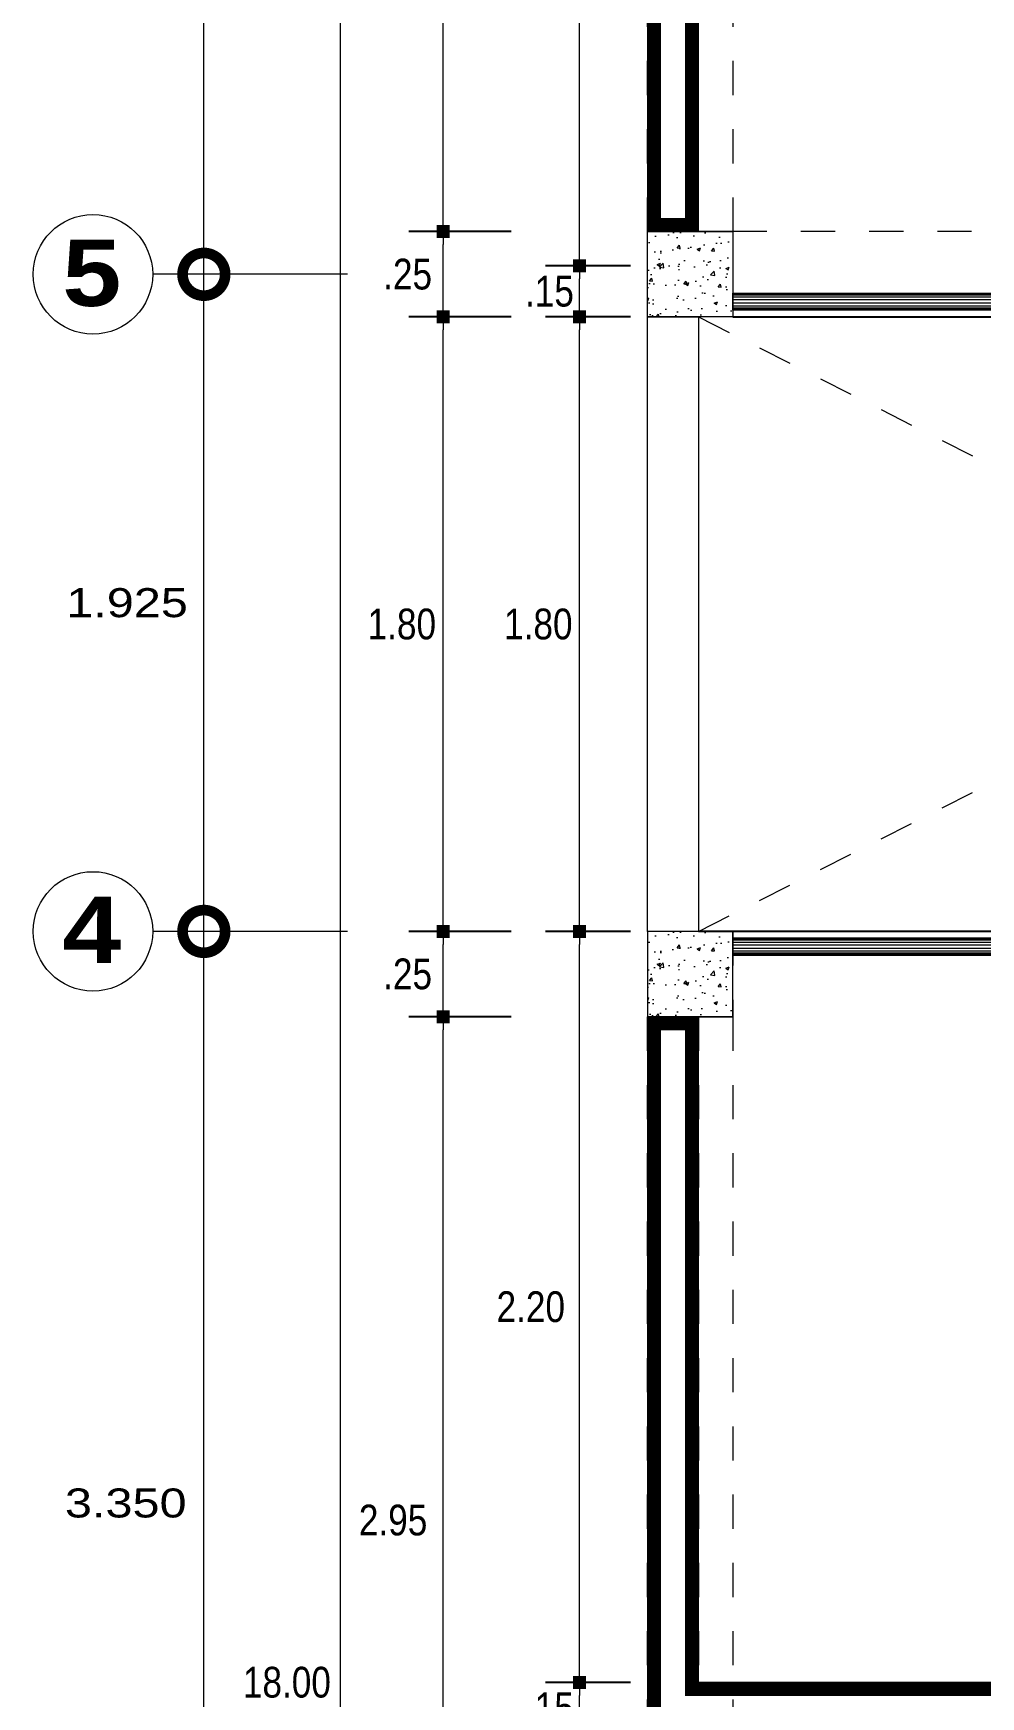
# Model space of a CAD drawing. Header units: millimetres. Extents: x 1555 to 3397, y 790 to 1592.
# Drawn here: x 1654.845 to 1657.622, y 809.791 to 814.664 of the extents above; entities that cross this region are included whole.
import ezdxf

# ---------------------------------------------------------------- set-up
doc = ezdxf.new("R2010")
doc.units = ezdxf.units.MM
doc.linetypes.add('DASHDOT', pattern=[1, 0.5, -0.25, 0, -0.25])
doc.linetypes.add('HIDDEN2', pattern=[4.7625, 3.175, -1.5875])
doc.layers.get('0').update_dxf_attribs({"lineweight": 5})
doc.layers.get('Defpoints').update_dxf_attribs({"lineweight": 5})
for name, color, linetype, lineweight in [('0-Columna', 253, 'Continuous', 13), ('0-Hach de Muro Alto', 145, 'Continuous', 5), ('0-Muro Alto', 145, 'Continuous', 5), ('02', 2, 'Continuous', 5), ('BARANDAS', 129, 'Continuous', 9), ('COTA', 250, 'Continuous', 9), ('COTAS', 7, 'Continuous', 9), ('TEXTURAS ACHURADOS', 47, 'Continuous', 5)]:
    doc.layers.add(name, color=color, linetype=linetype, lineweight=lineweight)
for name, color, linetype, lineweight, true_color in [('BARANDA DETALLES', 7, 'Continuous', 13, 0x818979), ('CIR EJES', 7, 'Continuous', 9, 0x8b8e7a), ('ejes', 7, 'DASHDOT', 5, 0x6c7360), ('ESCALERA', 7, 'Continuous', 9, 0xb55e94), ('PISO LM', 7, 'Continuous', 25, 0x484242), ('PROYECCION DE VIGA', 7, 'HIDDEN2', 9, 0xd4bc9d), ('PROYECCION01', 7, 'HIDDEN2', 9, 0x6c4856)]:
    doc.layers.add(name, color=color, linetype=linetype, lineweight=lineweight, true_color=true_color)
doc.styles.add('BLACK', font='', dxfattribs={"height": 0.15})
doc.styles.add('DETALLES', font='techl___.ttf')
doc.styles.add('STYLE1-50EJES', font='swissel.ttf', dxfattribs={"width": 1.2, "height": 0.085})
doc.styles.get('BLACK').set_extended_font_data('Arial Black')
doc.dimstyles.new('50$0', dxfattribs={"dimscale": 0, "dimtxt": 0.09, "dimasz": 0.038, "dimexe": 0.1, "dimexo": 0.05, "dimgap": 0.02, "dimtad": 2, "dimtih": 1, "dimtoh": 1, "dimlfac": -1, "dimzin": 4, "dimdsep": 46, "dimtxsty": 'DETALLES', "dimblk": 'BOXFILLED', "dimcen": 2.5, "dimclrd": 256, "dimclre": 256, "dimclrt": 256, "dimazin": 0, "dimtfac": 1, "dimtmove": 0, "dimatfit": 2, "dimldrblk": 'DOT', "dimfxl": 0.2, "dimfxlon": 1, "dimtolj": 1, "dimtzin": 0, "dimlwd": -1, "dimarcsym": 0})
doc.dimstyles.new('DIM-1-50ejes', dxfattribs={"dimtxt": 0.085, "dimasz": 0.25, "dimexe": 0.15, "dimexo": 0.18, "dimgap": 0.03, "dimtad": 2, "dimtih": 1, "dimtoh": 1, "dimzin": 0, "dimdsep": 46, "dimtxsty": 'STYLE1-50EJES', "dimblk1": 'DOTSMALL', "dimblk2": 'DOTSMALL', "dimsah": 1, "dimcen": 2.75, "dimclrd": 256, "dimclre": 256, "dimclrt": 256, "dimazin": 0, "dimtfac": 1, "dimtix": 1, "dimtmove": 0, "dimatfit": 3, "dimldrblk": 'DOTSMALL', "dimfxl": 1, "dimfxlon": 1, "dimtolj": 1, "dimtzin": 0, "dimlwd": -1, "dimlwe": -1, "dimarcsym": 0})

# ---------------------------------------------------------------- blocks, each defined once
blk = doc.blocks.new('_BOXFILLED')
at = {"color": 0, "linetype": 'ByBlock'}
blk.add_line((-0.5, 0), (-1, 0), dxfattribs=at)
blk.add_solid([(-0.5, 0.5), (0.5, 0.5), (-0.5, -0.5), (0.5, -0.5)], dxfattribs=at)
blk = doc.blocks.new('*D210')
at = {"layer": 'COTA', "lineweight": -2, "transparency": 16777216}
for p, q in [((1655.9452, 818.8332), (1655.6452, 818.8332)), ((1655.9452, 800.8332), (1655.6452, 800.8332))]:
    blk.add_line(p, q, dxfattribs=at)
at = {"layer": 'COTA', "transparency": 16777216}
blk.add_line((1655.7452, 800.8712), (1655.7452, 818.7952), dxfattribs=at)
at = {"layer": 'Defpoints', "color": 0, "transparency": 16777216}
for p in [(1655.7452, 818.8332), (1656.6452, 818.8332), (1656.6452, 800.8332)]:
    blk.add_point(p, dxfattribs=at)
at = {"layer": 'COTA', "transparency": 16777216, "xscale": 0.038, "yscale": 0.038, "zscale": 0.038}
for p, rotation in [((1655.7452, 818.8332), 90), ((1655.7452, 800.8332), 270)]:
    blk.add_blockref('_BOXFILLED', p, dxfattribs=dict(at, rotation=rotation))
at = {"layer": 'COTA', "transparency": 16777216, "insert": (1655.5885, 809.8332), "char_height": 0.09, "attachment_point": 5, "style": 'DETALLES'}
blk.add_mtext('\\A1;18.00', dxfattribs=at)
blk = doc.blocks.new('_Dot')
at = {"layer": '02', "color": 0, "lineweight": -2}
blk.add_line((-0.5, 0), (-1, 0), dxfattribs=at)
at = {"layer": '02', "color": 0, "const_width": 0.5}
blk.add_lwpolyline([(-0.25, 0, 1), (0.25, 0, 1)], format="xyb", close=True, dxfattribs=at)
blk = doc.blocks.new('*D214')
at = {"layer": 'COTA', "lineweight": -2, "transparency": 16777216}
for p, q in [((1656.5952, 809.8332), (1656.3462, 809.8332)), ((1656.5952, 809.6832), (1656.3462, 809.6832))]:
    blk.add_line(p, q, dxfattribs=at)
at = {"layer": 'COTA', "transparency": 16777216}
blk.add_line((1656.4462, 809.7212), (1656.4462, 809.7952), dxfattribs=at)
at = {"layer": 'Defpoints', "color": 0, "transparency": 16777216}
for p in [(1656.4462, 809.8332), (1656.6452, 809.8332), (1656.6452, 809.6832)]:
    blk.add_point(p, dxfattribs=at)
at = {"layer": 'COTA', "transparency": 16777216, "xscale": 0.038, "yscale": 0.038, "zscale": 0.038}
for p, rotation in [((1656.4462, 809.8332), 90), ((1656.4462, 809.6832), 270)]:
    blk.add_blockref('_BOXFILLED', p, dxfattribs=dict(at, rotation=rotation))
at = {"layer": 'COTA', "transparency": 16777216, "insert": (1656.358, 809.7582), "char_height": 0.09, "attachment_point": 5, "style": 'DETALLES'}
blk.add_mtext('\\A1;.15', dxfattribs=at)
blk = doc.blocks.new('*D215')
at = {"layer": 'COTA', "lineweight": -2, "transparency": 16777216}
for p, q in [((1656.5952, 812.0332), (1656.3462, 812.0332)), ((1656.5952, 809.8332), (1656.3462, 809.8332))]:
    blk.add_line(p, q, dxfattribs=at)
at = {"layer": 'COTA', "transparency": 16777216}
blk.add_line((1656.4462, 809.8712), (1656.4462, 811.9952), dxfattribs=at)
at = {"layer": 'Defpoints', "color": 0, "transparency": 16777216}
for p in [(1656.4462, 812.0332), (1656.6452, 812.0332), (1656.6452, 809.8332)]:
    blk.add_point(p, dxfattribs=at)
at = {"layer": 'COTA', "transparency": 16777216, "xscale": 0.038, "yscale": 0.038, "zscale": 0.038}
for p, rotation in [((1656.4462, 812.0332), 90), ((1656.4462, 809.8332), 270)]:
    blk.add_blockref('_BOXFILLED', p, dxfattribs=dict(at, rotation=rotation))
at = {"layer": 'COTA', "transparency": 16777216, "insert": (1656.3033, 810.9332), "char_height": 0.09, "attachment_point": 5, "style": 'DETALLES'}
blk.add_mtext('\\A1;2.20', dxfattribs=at)
blk = doc.blocks.new('*D216')
at = {"layer": 'COTA', "lineweight": -2, "transparency": 16777216}
for p, q in [((1656.5952, 813.8332), (1656.3462, 813.8332)), ((1656.5952, 812.0332), (1656.3462, 812.0332))]:
    blk.add_line(p, q, dxfattribs=at)
at = {"layer": 'COTA', "transparency": 16777216}
blk.add_line((1656.4462, 812.0712), (1656.4462, 813.7952), dxfattribs=at)
at = {"layer": 'Defpoints', "color": 0, "transparency": 16777216}
for p in [(1656.4462, 813.8332), (1656.6452, 813.8332), (1656.6452, 812.0332)]:
    blk.add_point(p, dxfattribs=at)
at = {"layer": 'COTA', "transparency": 16777216, "xscale": 0.038, "yscale": 0.038, "zscale": 0.038}
for p, rotation in [((1656.4462, 813.8332), 90), ((1656.4462, 812.0332), 270)]:
    blk.add_blockref('_BOXFILLED', p, dxfattribs=dict(at, rotation=rotation))
at = {"layer": 'COTA', "transparency": 16777216, "insert": (1656.3254, 812.9332), "char_height": 0.09, "attachment_point": 5, "style": 'DETALLES'}
blk.add_mtext('\\A1;1.80', dxfattribs=at)
blk = doc.blocks.new('*D217')
at = {"layer": 'COTA', "lineweight": -2, "transparency": 16777216}
for p, q in [((1656.5952, 813.9832), (1656.3462, 813.9832)), ((1656.5952, 813.8332), (1656.3462, 813.8332))]:
    blk.add_line(p, q, dxfattribs=at)
at = {"layer": 'COTA', "transparency": 16777216}
blk.add_line((1656.4462, 813.8712), (1656.4462, 813.9452), dxfattribs=at)
at = {"layer": 'Defpoints', "color": 0, "transparency": 16777216}
for p in [(1656.4462, 813.9832), (1656.6452, 813.9832), (1656.6452, 813.8332)]:
    blk.add_point(p, dxfattribs=at)
at = {"layer": 'COTA', "transparency": 16777216, "xscale": 0.038, "yscale": 0.038, "zscale": 0.038}
for p, rotation in [((1656.4462, 813.9832), 90), ((1656.4462, 813.8332), 270)]:
    blk.add_blockref('_BOXFILLED', p, dxfattribs=dict(at, rotation=rotation))
at = {"layer": 'COTA', "transparency": 16777216, "insert": (1656.358, 813.9082), "char_height": 0.09, "attachment_point": 5, "style": 'DETALLES'}
blk.add_mtext('\\A1;.15', dxfattribs=at)
blk = doc.blocks.new('*D218')
at = {"layer": 'COTA', "lineweight": -2, "transparency": 16777216}
for p, q in [((1656.5952, 816.2832), (1656.3462, 816.2832)), ((1656.5952, 813.9832), (1656.3462, 813.9832))]:
    blk.add_line(p, q, dxfattribs=at)
at = {"layer": 'COTA', "transparency": 16777216}
blk.add_line((1656.4462, 814.0212), (1656.4462, 816.2452), dxfattribs=at)
at = {"layer": 'Defpoints', "color": 0, "transparency": 16777216}
for p in [(1656.4462, 816.2832), (1656.6452, 816.2832), (1656.6452, 813.9832)]:
    blk.add_point(p, dxfattribs=at)
at = {"layer": 'COTA', "transparency": 16777216, "xscale": 0.038, "yscale": 0.038, "zscale": 0.038}
for p, rotation in [((1656.4462, 816.2832), 90), ((1656.4462, 813.9832), 270)]:
    blk.add_blockref('_BOXFILLED', p, dxfattribs=dict(at, rotation=rotation))
at = {"layer": 'COTA', "transparency": 16777216, "insert": (1656.3019, 815.1332), "char_height": 0.09, "attachment_point": 5, "style": 'DETALLES'}
blk.add_mtext('\\A1;2.30', dxfattribs=at)
blk = doc.blocks.new('*D222')
at = {"layer": 'COTA', "lineweight": -2, "transparency": 16777216}
for p, q in [((1656.2462, 811.7832), (1655.9462, 811.7832)), ((1656.2462, 808.8332), (1655.9462, 808.8332))]:
    blk.add_line(p, q, dxfattribs=at)
at = {"layer": 'COTA', "transparency": 16777216}
blk.add_line((1656.0462, 808.8712), (1656.0462, 811.7452), dxfattribs=at)
at = {"layer": 'Defpoints', "color": 0, "transparency": 16777216}
for p in [(1656.0462, 811.7832), (1656.6452, 811.7832), (1656.6452, 808.8332)]:
    blk.add_point(p, dxfattribs=at)
at = {"layer": 'COTA', "transparency": 16777216, "xscale": 0.038, "yscale": 0.038, "zscale": 0.038}
for p, rotation in [((1656.0462, 811.7832), 90), ((1656.0462, 808.8332), 270)]:
    blk.add_blockref('_BOXFILLED', p, dxfattribs=dict(at, rotation=rotation))
at = {"layer": 'COTA', "transparency": 16777216, "insert": (1655.8998, 810.3082), "char_height": 0.09, "attachment_point": 5, "style": 'DETALLES'}
blk.add_mtext('\\A1;2.95', dxfattribs=at)
blk = doc.blocks.new('*D223')
at = {"layer": 'COTA', "lineweight": -2, "transparency": 16777216}
for p, q in [((1656.2462, 812.0332), (1655.9462, 812.0332)), ((1656.2462, 811.7832), (1655.9462, 811.7832))]:
    blk.add_line(p, q, dxfattribs=at)
at = {"layer": 'COTA', "transparency": 16777216}
blk.add_line((1656.0462, 811.8212), (1656.0462, 811.9952), dxfattribs=at)
at = {"layer": 'Defpoints', "color": 0, "transparency": 16777216}
for p in [(1656.0462, 812.0332), (1656.6452, 812.0332), (1656.6452, 811.7832)]:
    blk.add_point(p, dxfattribs=at)
at = {"layer": 'COTA', "transparency": 16777216, "xscale": 0.038, "yscale": 0.038, "zscale": 0.038}
for p, rotation in [((1656.0462, 812.0332), 90), ((1656.0462, 811.7832), 270)]:
    blk.add_blockref('_BOXFILLED', p, dxfattribs=dict(at, rotation=rotation))
at = {"layer": 'COTA', "transparency": 16777216, "insert": (1655.9423, 811.9082), "char_height": 0.09, "attachment_point": 5, "style": 'DETALLES'}
blk.add_mtext('\\A1;.25', dxfattribs=at)
blk = doc.blocks.new('*D224')
at = {"layer": 'COTA', "lineweight": -2, "transparency": 16777216}
for p, q in [((1656.2462, 813.8332), (1655.9462, 813.8332)), ((1656.2462, 812.0332), (1655.9462, 812.0332))]:
    blk.add_line(p, q, dxfattribs=at)
at = {"layer": 'COTA', "transparency": 16777216}
blk.add_line((1656.0462, 812.0712), (1656.0462, 813.7952), dxfattribs=at)
at = {"layer": 'Defpoints', "color": 0, "transparency": 16777216}
for p in [(1656.0462, 813.8332), (1656.6452, 813.8332), (1656.6452, 812.0332)]:
    blk.add_point(p, dxfattribs=at)
at = {"layer": 'COTA', "transparency": 16777216, "xscale": 0.038, "yscale": 0.038, "zscale": 0.038}
for p, rotation in [((1656.0462, 813.8332), 90), ((1656.0462, 812.0332), 270)]:
    blk.add_blockref('_BOXFILLED', p, dxfattribs=dict(at, rotation=rotation))
at = {"layer": 'COTA', "transparency": 16777216, "insert": (1655.9254, 812.9332), "char_height": 0.09, "attachment_point": 5, "style": 'DETALLES'}
blk.add_mtext('\\A1;1.80', dxfattribs=at)
blk = doc.blocks.new('*D225')
at = {"layer": 'COTA', "lineweight": -2, "transparency": 16777216}
for p, q in [((1656.2462, 814.0832), (1655.9462, 814.0832)), ((1656.2462, 813.8332), (1655.9462, 813.8332))]:
    blk.add_line(p, q, dxfattribs=at)
at = {"layer": 'COTA', "transparency": 16777216}
blk.add_line((1656.0462, 813.8712), (1656.0462, 814.0452), dxfattribs=at)
at = {"layer": 'Defpoints', "color": 0, "transparency": 16777216}
for p in [(1656.0462, 814.0832), (1656.6452, 814.0832), (1656.6452, 813.8332)]:
    blk.add_point(p, dxfattribs=at)
at = {"layer": 'COTA', "transparency": 16777216, "xscale": 0.038, "yscale": 0.038, "zscale": 0.038}
for p, rotation in [((1656.0462, 814.0832), 90), ((1656.0462, 813.8332), 270)]:
    blk.add_blockref('_BOXFILLED', p, dxfattribs=dict(at, rotation=rotation))
at = {"layer": 'COTA', "transparency": 16777216, "insert": (1655.9423, 813.9582), "char_height": 0.09, "attachment_point": 5, "style": 'DETALLES'}
blk.add_mtext('\\A1;.25', dxfattribs=at)
blk = doc.blocks.new('*D226')
at = {"layer": 'COTA', "lineweight": -2, "transparency": 16777216}
for p, q in [((1656.2462, 818.5832), (1655.9462, 818.5832)), ((1656.2462, 814.0832), (1655.9462, 814.0832))]:
    blk.add_line(p, q, dxfattribs=at)
at = {"layer": 'COTA', "transparency": 16777216}
blk.add_line((1656.0462, 814.1212), (1656.0462, 818.5452), dxfattribs=at)
at = {"layer": 'Defpoints', "color": 0, "transparency": 16777216}
for p in [(1656.0462, 818.5832), (1656.6452, 818.5832), (1656.6452, 814.0832)]:
    blk.add_point(p, dxfattribs=at)
at = {"layer": 'COTA', "transparency": 16777216, "xscale": 0.038, "yscale": 0.038, "zscale": 0.038}
for p, rotation in [((1656.0462, 818.5832), 90), ((1656.0462, 814.0832), 270)]:
    blk.add_blockref('_BOXFILLED', p, dxfattribs=dict(at, rotation=rotation))
at = {"layer": 'COTA', "transparency": 16777216, "insert": (1655.8977, 816.3332), "char_height": 0.09, "attachment_point": 5, "style": 'DETALLES'}
blk.add_mtext('\\A1;4.50', dxfattribs=at)
blk = doc.blocks.new('_DOTSMALL')
at = {"color": 0, "linetype": 'ByBlock', "const_width": 0.5}
blk.add_lwpolyline([(-0.0625, 0, 1), (0.0625, 0, 1)], format="xyb", close=True, dxfattribs=at)
blk = doc.blocks.new('*D229')
at = {"layer": 'COTAS', "transparency": 16777216}
for p, q in [((1655.7662, 812.0332), (1655.1952, 812.0332)), ((1655.3452, 808.6832), (1655.3452, 812.0332)), ((1655.7662, 808.6832), (1655.1952, 808.6832))]:
    blk.add_line(p, q, dxfattribs=at)
at = {"layer": 'Defpoints', "color": 0, "transparency": 16777216}
for p in [(1655.3452, 812.0332), (1655.9462, 812.0332), (1655.9462, 808.6832)]:
    blk.add_point(p, dxfattribs=at)
at = {"layer": 'COTAS', "transparency": 16777216, "xscale": 0.25, "yscale": 0.25, "zscale": 0.25}
for p, rotation in [((1655.3452, 812.0332), 90), ((1655.3452, 808.6832), 270)]:
    blk.add_blockref('_DOTSMALL', p, dxfattribs=dict(at, rotation=rotation))
at = {"layer": 'COTAS', "transparency": 16777216, "insert": (1655.1163, 810.3582), "char_height": 0.085, "attachment_point": 5, "style": 'STYLE1-50EJES'}
blk.add_mtext('\\A1;3.350', dxfattribs=at)
blk = doc.blocks.new('*D230')
at = {"layer": 'COTAS', "transparency": 16777216}
for p, q in [((1655.7662, 813.9582), (1655.1952, 813.9582)), ((1655.3452, 812.0332), (1655.3452, 813.9582)), ((1655.7662, 812.0332), (1655.1952, 812.0332))]:
    blk.add_line(p, q, dxfattribs=at)
at = {"layer": 'Defpoints', "color": 0, "transparency": 16777216}
for p in [(1655.3452, 813.9582), (1655.9462, 813.9582), (1655.9462, 812.0332)]:
    blk.add_point(p, dxfattribs=at)
at = {"layer": 'COTAS', "transparency": 16777216, "xscale": 0.25, "yscale": 0.25, "zscale": 0.25}
for p, rotation in [((1655.3452, 813.9582), 90), ((1655.3452, 812.0332), 270)]:
    blk.add_blockref('_DOTSMALL', p, dxfattribs=dict(at, rotation=rotation))
at = {"layer": 'COTAS', "transparency": 16777216, "insert": (1655.1201, 812.9957), "char_height": 0.085, "attachment_point": 5, "style": 'STYLE1-50EJES'}
blk.add_mtext('\\A1;1.925', dxfattribs=at)
blk = doc.blocks.new('*D231')
at = {"layer": 'COTAS', "transparency": 16777216}
for p, q in [((1655.7662, 818.8332), (1655.1952, 818.8332)), ((1655.3452, 813.9582), (1655.3452, 818.8332)), ((1655.7662, 813.9582), (1655.1952, 813.9582))]:
    blk.add_line(p, q, dxfattribs=at)
at = {"layer": 'Defpoints', "color": 0, "transparency": 16777216}
for p in [(1655.3452, 818.8332), (1655.9462, 818.8332), (1655.9462, 813.9582)]:
    blk.add_point(p, dxfattribs=at)
at = {"layer": 'COTAS', "transparency": 16777216, "xscale": 0.25, "yscale": 0.25, "zscale": 0.25}
for p, rotation in [((1655.3452, 818.8332), 90), ((1655.3452, 813.9582), 270)]:
    blk.add_blockref('_DOTSMALL', p, dxfattribs=dict(at, rotation=rotation))
at = {"layer": 'COTAS', "transparency": 16777216, "insert": (1655.1157, 816.3957), "char_height": 0.085, "attachment_point": 5, "style": 'STYLE1-50EJES'}
blk.add_mtext('\\A1;4.875', dxfattribs=at)

msp = doc.modelspace()

# ---------------------------------------------------------------- hatches: boundary and pattern name
at = {"layer": 'TEXTURAS ACHURADOS'}
h = msp.add_hatch(dxfattribs=at)
h.set_pattern_fill('CONCRET3', color=256, scale=0.014, angle=360, pattern_type=2)
h.set_pattern_definition([(50, (1726.5208, 763.482205), (0.100416426, -0.0087853), [0.0105, -0.1155]), (355, (1726.5208, 763.48221), (-0.01942519, 0.1053069), [0.0084, -0.0924]), (100.4514, (1726.52917, 763.48147), (0.08099131, 0.09652154), [0.00892363, -0.0981599]), (46.1842, (1726.5208, 763.5102), (0.14941375, -0.02317266), [0.01575, -0.17325]), (96.6356, (1726.53325, 763.50827), (0.13085278, 0.1363765), [0.01338544, -0.14723982]), (351.1842, (1726.5208, 763.5102), (0.13085267, 0.1363766), [0.0126, -0.1386]), (21, (1726.5348, 763.503205), (0.08356699, -0.056366645), [0.0105, -0.1155]), (326, (1726.5348, 763.50321), (0.03406415, 0.10152101), [0.0084, -0.0924]), (71.4514, (1726.54176, 763.49851), (0.11763117, 0.04515427), [0.00892363, -0.0981599]), (37.5, (1726.520798, 763.482205), (0.00170238, 0.04660514), [0, -0.09128, 0, -0.0938, 0, -0.09275]), (7.5, (1726.5208, 763.482205), (0.036829735, 0.05521764), [0, -0.05348, 0, -0.08918, 0, -0.03535]), (327.5, (1726.489578, 763.482205), (0.074735141, -0.003157682), [0, -0.035, 0, -0.1092, 0, -0.1449]), (317.5, (1726.47558, 763.482205), (0.081646064, 0.0140147), [0, -0.0455, 0, -0.07252, 0, -0.1029])])
h.paths.add_polyline_path([(1656.64518, 814.08322), (1656.89518, 814.08322), (1656.89518, 813.83322), (1656.64518, 813.83322)])
h = msp.add_hatch(dxfattribs=at)
h.set_pattern_fill('CONCRET3', color=256, scale=0.014, angle=360, pattern_type=2)
h.set_pattern_definition([(50, (1726.5208, 761.432205), (0.100416426, -0.0087853), [0.0105, -0.1155]), (355, (1726.5208, 761.43221), (-0.01942519, 0.1053069), [0.0084, -0.0924]), (100.4514, (1726.52917, 761.43147), (0.08099131, 0.09652154), [0.00892363, -0.0981599]), (46.1842, (1726.5208, 761.4602), (0.14941375, -0.02317266), [0.01575, -0.17325]), (96.6356, (1726.53325, 761.45827), (0.13085278, 0.1363765), [0.01338544, -0.14723982]), (351.1842, (1726.5208, 761.4602), (0.13085267, 0.1363766), [0.0126, -0.1386]), (21, (1726.5348, 761.453205), (0.08356699, -0.056366645), [0.0105, -0.1155]), (326, (1726.5348, 761.45321), (0.03406415, 0.10152101), [0.0084, -0.0924]), (71.4514, (1726.54176, 761.44851), (0.11763117, 0.04515427), [0.00892363, -0.0981599]), (37.5, (1726.520798, 761.432205), (0.00170238, 0.04660514), [0, -0.09128, 0, -0.0938, 0, -0.09275]), (7.5, (1726.5208, 761.432205), (0.036829735, 0.05521764), [0, -0.05348, 0, -0.08918, 0, -0.03535]), (327.5, (1726.489578, 761.432205), (0.074735141, -0.003157682), [0, -0.035, 0, -0.1092, 0, -0.1449]), (317.5, (1726.47558, 761.432205), (0.081646064, 0.0140147), [0, -0.0455, 0, -0.07252, 0, -0.1029])])
h.paths.add_polyline_path([(1656.64518, 812.03322), (1656.89518, 812.03322), (1656.89518, 811.78322), (1656.64518, 811.78322)])

# ---------------------------------------------------------------- linework, layer by layer
at = {"layer": '0-Columna'}
for points in [[(1656.89518, 813.83322), (1656.64518, 813.83322), (1656.64518, 814.08322), (1656.89518, 814.08322)], [(1656.89518, 812.03322), (1656.64518, 812.03322), (1656.64518, 811.78322), (1656.89518, 811.78322)]]:
    msp.add_lwpolyline(points, close=True, dxfattribs=at)
at = {"layer": '0-Hach de Muro Alto', "const_width": 0.04}
for points in [[(1658.87518, 817.76322), (1656.77518, 817.76322), (1656.77518, 818.56322), (1656.66518, 818.56322), (1656.66518, 814.10322), (1656.77518, 814.10322), (1656.77518, 814.88322), (1656.77518, 815.03322), (1656.77518, 817.65322), (1658.76518, 817.65322), (1658.76518, 817.25322), (1658.87518, 817.25322), (1658.87518, 817.63322)], [(1656.77518, 811.76322), (1656.66518, 811.76322), (1656.66518, 808.85322), (1656.77518, 808.85322), (1656.77518, 809.70322), (1658.42518, 809.70322), (1658.42518, 809.81322), (1656.77518, 809.81322)]]:
    msp.add_lwpolyline(points, close=True, dxfattribs=at)
at = {"layer": '0-Muro Alto'}
for points in [[(1658.89518, 817.78322), (1656.79518, 817.78322), (1656.79518, 818.58322), (1656.64518, 818.58322), (1656.64518, 814.08322), (1656.79518, 814.08322), (1656.79518, 814.88322), (1656.79518, 815.03322), (1656.79518, 817.63322), (1658.74518, 817.63322), (1658.74518, 817.23322), (1658.89518, 817.23322), (1658.89518, 817.63322)], [(1656.79518, 812.03322), (1656.64518, 812.03322), (1656.64518, 813.83322), (1656.79518, 813.83322)], [(1656.79518, 811.78322), (1656.64518, 811.78322), (1656.64518, 808.83322), (1656.79518, 808.83322), (1656.79518, 809.68322), (1658.44518, 809.68322), (1658.44518, 809.83322), (1656.79518, 809.83322)]]:
    msp.add_lwpolyline(points, close=True, dxfattribs=at)
at = {"layer": 'BARANDA DETALLES'}
for p, q in [((1660.34518, 813.90122), (1656.89518, 813.90122)), ((1660.34518, 813.89722), (1656.89518, 813.89722)), ((1660.34518, 813.89122), (1656.89518, 813.89122)), ((1660.34518, 813.88322), (1656.89518, 813.88322)), ((1660.34518, 813.87322), (1656.89518, 813.87322)), ((1660.34518, 813.86522), (1656.89518, 813.86522)), ((1660.34518, 813.85922), (1656.89518, 813.85922)), ((1660.34518, 813.85522), (1656.89518, 813.85522)), ((1660.34518, 812.01122), (1656.89518, 812.01122)), ((1660.34518, 812.00722), (1656.89518, 812.00722)), ((1660.34518, 812.00122), (1656.89518, 812.00122)), ((1660.34518, 811.99322), (1656.89518, 811.99322)), ((1660.34518, 811.98322), (1656.89518, 811.98322)), ((1660.34518, 811.97522), (1656.89518, 811.97522)), ((1660.34518, 811.96922), (1656.89518, 811.96922)), ((1660.34518, 811.96522), (1656.89518, 811.96522))]:
    msp.add_line(p, q, dxfattribs=at)
at = {"layer": 'BARANDAS'}
for points in [[(1656.89518, 813.90322), (1660.34518, 813.90322), (1660.34518, 813.85322), (1656.89518, 813.85322)], [(1656.89518, 811.96322), (1660.34518, 811.96322), (1660.34518, 812.01322), (1656.89518, 812.01322)]]:
    msp.add_lwpolyline(points, close=True, dxfattribs=at)
at = {"layer": 'CIR EJES'}
for centre in [(1655.02018, 813.95822), (1655.02018, 812.03322)]:
    msp.add_circle(centre, 0.175, dxfattribs=at)
at = {"layer": 'ESCALERA', "linetype": 'HIDDEN2', "ltscale": 0.03}
msp.add_lwpolyline([(1658.34518, 812.03322), (1656.89518, 812.03322), (1656.89518, 811.78322), (1656.79518, 811.78322), (1656.79518, 809.83322), (1658.34518, 809.83322)], close=True, dxfattribs=at)
at = {"layer": 'PISO LM', "ltscale": 0.03}
msp.add_lwpolyline([(1656.89518, 813.83322), (1660.34518, 813.83322), (1660.34518, 812.03322), (1656.79518, 812.03322)], dxfattribs=at)
at = {"layer": 'PROYECCION DE VIGA', "linetype": 'HIDDEN2', "ltscale": 0.03}
for points in [[(1656.64518, 818.58322), (1656.89518, 818.58322), (1656.89518, 814.08322), (1656.64518, 814.08322)], [(1656.89518, 813.83322), (1660.59518, 813.83322), (1660.59518, 814.08322), (1656.89518, 814.08322)], [(1656.64518, 811.78322), (1656.89518, 811.78322), (1656.89518, 800.48322), (1656.64518, 800.48322)]]:
    msp.add_lwpolyline(points, close=True, dxfattribs=at)
at = {"layer": 'PROYECCION01', "linetype": 'HIDDEN2', "ltscale": 0.03}
for p, q in [((1656.79518, 812.03322), (1660.34518, 813.83322)), ((1656.79518, 813.83322), (1660.34518, 812.03322))]:
    msp.add_line(p, q, dxfattribs=at)

# ---------------------------------------------------------------- texts
at = {"layer": 'ejes', "linetype": 'Continuous', "lineweight": 0, "style": 'BLACK'}
for s, p in [('5', (1654.93054, 813.86542)), ('4', (1654.93054, 811.94042))]:
    msp.add_text(s, height=0.19424, dxfattribs=at).set_placement(p)

# ---------------------------------------------------------------- dimensions: what is measured, and where the dimension line sits
at = {"layer": 'COTA'}
for base, p1, p2, picture, middle in [((1655.74518, 818.83322), (1656.64518, 800.83322), (1656.64518, 818.83322), '*D210', (1655.58847, 809.83322)), ((1656.04621, 818.58322), (1656.64518, 814.08322), (1656.64518, 818.58322), '*D226', (1655.89766, 816.33322)), ((1656.44621, 816.28322), (1656.64518, 813.98322), (1656.64518, 816.28322), '*D218', (1656.30187, 815.13322)), ((1656.04621, 814.08322), (1656.64518, 813.83322), (1656.64518, 814.08322), '*D225', (1655.94233, 813.95822)), ((1656.44621, 813.98322), (1656.64518, 813.83322), (1656.64518, 813.98322), '*D217', (1656.35799, 813.90822)), ((1656.04621, 813.83322), (1656.64518, 812.03322), (1656.64518, 813.83322), '*D224', (1655.92542, 812.93322)), ((1656.44621, 813.83322), (1656.64518, 812.03322), (1656.64518, 813.83322), '*D216', (1656.32542, 812.93322)), ((1656.04621, 812.03322), (1656.64518, 811.78322), (1656.64518, 812.03322), '*D223', (1655.94233, 811.90822)), ((1656.44621, 812.03322), (1656.64518, 809.83322), (1656.64518, 812.03322), '*D215', (1656.30325, 810.93322)), ((1656.04621, 811.78322), (1656.64518, 808.83322), (1656.64518, 811.78322), '*D222', (1655.89983, 810.30822)), ((1656.44621, 809.83322), (1656.64518, 809.68322), (1656.64518, 809.83322), '*D214', (1656.35799, 809.75822))]:
    dim = msp.add_linear_dim(base=base, p1=p1, p2=p2, angle=90, dimstyle='50$0', override={"dimscale": 1, "dimtmove": 1}, dxfattribs=at)
    dim.commit()
    dim.dimension.update_dxf_attribs({"geometry": picture, "text_midpoint": middle})
at = {"layer": 'COTAS'}
for base, p1, p2, picture, middle in [((1655.34518, 818.83322), (1655.94621, 813.95822), (1655.94621, 818.83322), '*D231', (1655.11566, 816.39572)), ((1655.34518, 813.95822), (1655.94621, 812.03322), (1655.94621, 813.95822), '*D230', (1655.12011, 812.99572)), ((1655.34518, 812.03322), (1655.94621, 808.68322), (1655.94621, 812.03322), '*D229', (1655.11632, 810.35822))]:
    dim = msp.add_linear_dim(base=base, p1=p1, p2=p2, angle=90, dimstyle='DIM-1-50ejes', override={"dimdec": 3, "dimtmove": 1}, dxfattribs=at)
    dim.commit()
    dim.dimension.update_dxf_attribs({"geometry": picture, "text_midpoint": middle})

doc.saveas('drawing.dxf')
